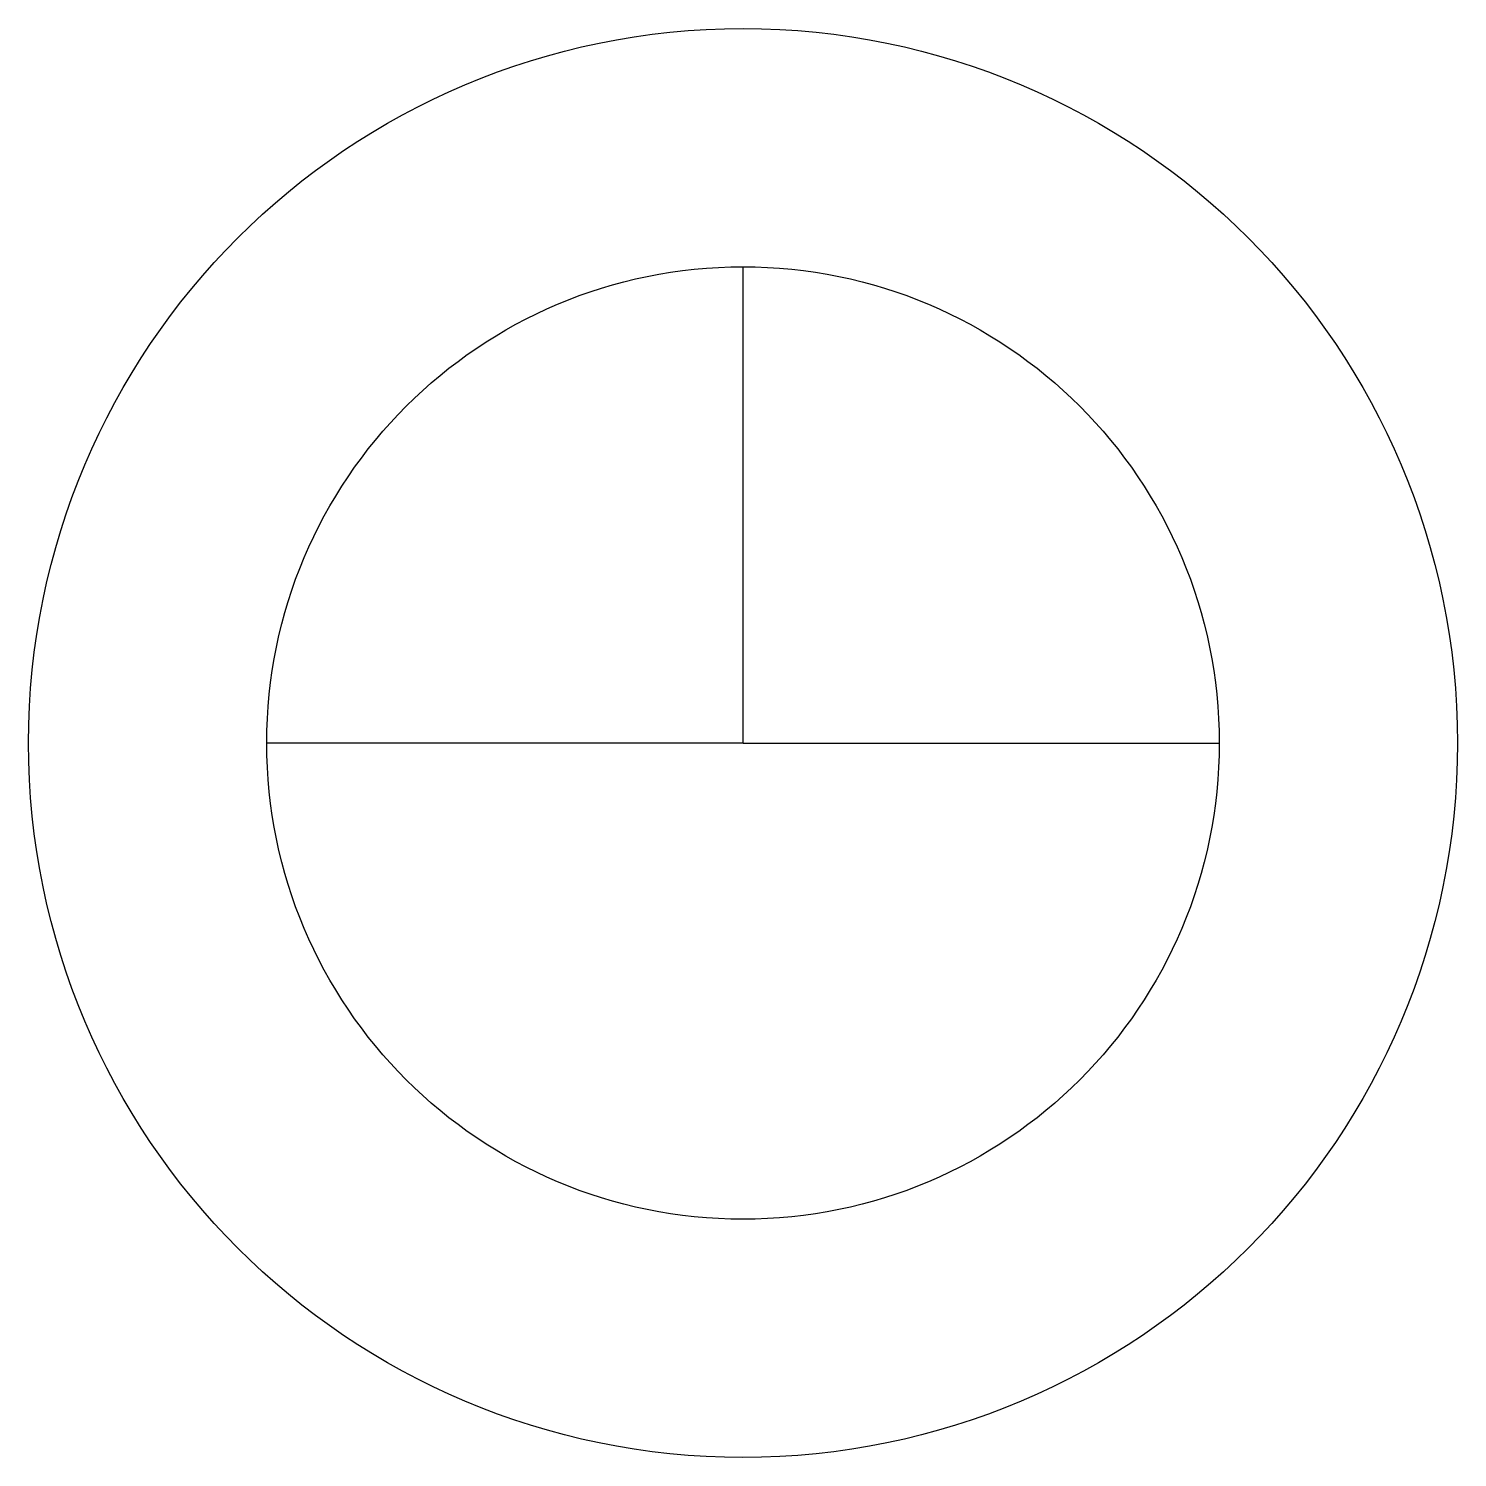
# Model space of a CAD drawing. Extents: x -15 to 15, y -15 to 15.
import ezdxf

# ---------------------------------------------------------------- set-up
doc = ezdxf.new("R2010")
doc.units = 0

# ---------------------------------------------------------------- blocks, each defined once
blk = doc.blocks.new('ChairBlock', base_point=(150, 250))
for q in [(150, 260), (140, 250), (160, 250)]:
    blk.add_line((150, 250), q)
blk.add_circle((150, 250), 10)
blk = doc.blocks.new('TableBlock', base_point=(75, 125))
blk.add_circle((75, 125), 15)

msp = doc.modelspace()

# ---------------------------------------------------------------- block references
for name in ['TableBlock', 'ChairBlock']:
    msp.add_blockref(name, (0, 0))

doc.saveas('drawing.dxf')
